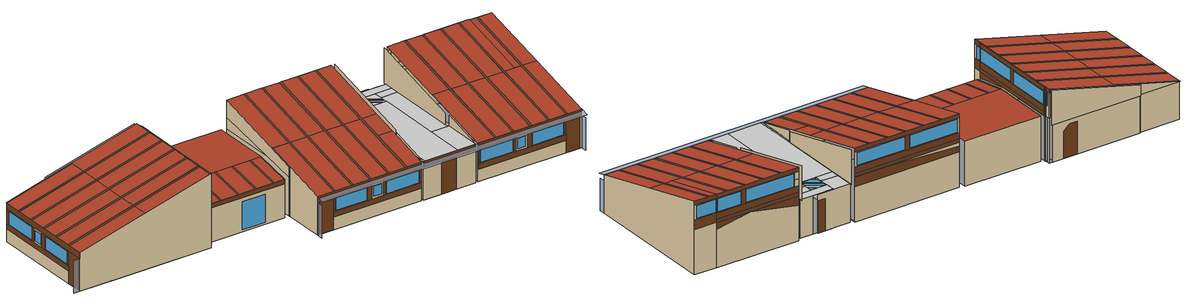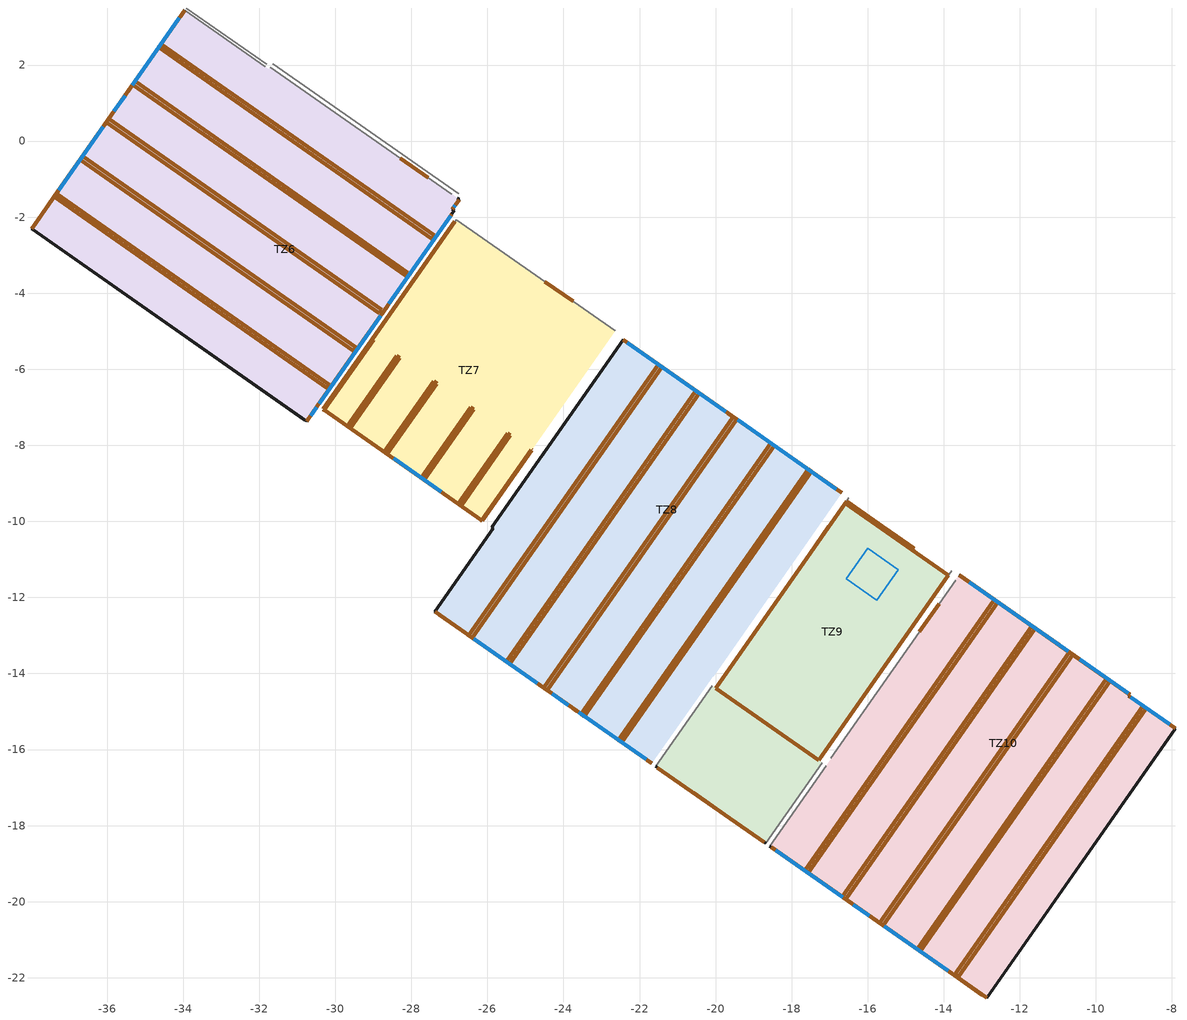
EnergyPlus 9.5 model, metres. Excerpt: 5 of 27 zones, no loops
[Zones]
TZ9
 floor ground (_SOLERA_BANOS): -21.48,-16.5 -21.57,-16.44 -20.08,-14.33 -20,-14.39 z0; -18.77,-18.4 -21.48,-16.5 -20,-14.39 -17.29,-16.28 z0; -18.68,-18.46 -18.77,-18.4 -17.29,-16.29 -17.2,-16.35 z0; -14.81,-10.76 -16.59,-9.52 -16.55,-9.47 -14.78,-10.71 z0; -17.29,-16.28 -20,-14.39 -16.59,-9.52 -13.88,-11.42 z0
 wall outside (_FACHADA): -21.57,-16.44 -18.68,-18.46 z0:2.41
 wall to TZ10 (_TABIQUE_INTERIOR_AULAS_Rev): -16.97,-16.23 -13.69,-11.55 z0:2.41
 wall to TZ10 (_TABIQUE_INTERIOR_BANO_Rev): -18.57,-18.54 -17.09,-16.43 z0:2.41
 wall to TZ22 (_TABIQUE_INTERIOR_CA_125): -14.78,-10.71 -16.55,-9.47 z0:2.41
 wall to TZ8 (_TABIQUE_INTERIOR_AULAS): -16.55,-9.47 -19.87,-14.2 z0:2.41
 wall to TZ8 (_TABIQUE_INTERIOR_BANO): -20.08,-14.33 -21.57,-16.44 z0:2.41
 wall to TZ11 (_TABIQUE_INTERIOR_CA_125): -13.88,-11.42 -14.57,-10.93 z0:2.41
 door inside (_PUERTAS_INTERIORES_Rev): -14.64,-12.91 -14.12,-12.16 z0:2.03
 door inside (_SOLERA_CLASE): -14.81,-10.76 -16.59,-9.52 -16.55,-9.47 -14.78,-10.71 z0; -17.29,-16.28 -19.99,-14.39 -16.59,-9.52 -13.88,-11.42 z0
 door inside (_PUERTAS_INTERIORES): -14.8,-10.69 -15.54,-10.18 / -17.02,-10.13 -17.54,-10.88 z0:2.03
 door (_PARTICIONES_MADERA_VENT_BAJA): -21.53,-16.47 -18.72,-18.44 z2.04:2.41
 door (_PUERTAS_EXTERIORES): -20.57,-17.14 -19.75,-17.71 z0:2.03
 ceiling to TZ25 (_FALSO_TECHO_BANOS_Rev): -17.55,-10.89 -16.65,-11.53 -16.33,-11.08 -17.24,-10.44 z2.41; -21.57,-16.44 -21.48,-16.5 -20,-14.39 -20.08,-14.33 z2.41; -21.48,-16.5 -19.67,-17.77 -15.74,-12.16 -17.55,-10.89 z2.41; -18.19,-15.65 -17.29,-16.29 -14.52,-12.34 -15.43,-11.71 z2.41; -19.67,-17.77 -18.68,-18.46 -17.2,-16.35 -18.19,-15.65 z2.41; -15.43,-11.71 -14.52,-12.34 -14.21,-11.89 -15.11,-11.26 z2.41; -15.68,-10.15 -14.81,-10.76 -14.78,-10.71 -15.65,-10.1 z2.41; -16.02,-10.63 -14.21,-11.89 -13.88,-11.42 -15.68,-10.15 z2.41; -17.24,-10.44 -16.33,-11.08 -15.65,-10.1 -16.55,-9.47 z2.41; -16.65,-11.53 -15.74,-12.16 -15.11,-11.26 -16.02,-10.63 z2.41
 skylight inside (1001): -16.57,-11.51 -15.76,-12.08 -15.19,-11.27 -16,-10.7 z2.41
TZ8
 floor ground (_SOLERA_CLASE): -21.68,-16.37 -27.38,-12.38 -25.84,-10.18 -20.14,-14.17 z0; -20.05,-14.07 -20.07,-14.06 -16.69,-9.24 -16.68,-9.25 z0; -20.14,-14.17 -25.88,-10.15 -22.43,-5.22 -16.69,-9.24 z0
 wall outside (_FACHADA): -16.68,-9.25 -22.43,-5.22 z2.82:4.61; -25.88,-10.15 -25.84,-10.18 z0:3.09; -27.38,-12.38 -21.68,-16.37 z0:2.41; -22.43,-5.22,2.82 -24.59,-8.3,2.82 -22.43,-5.22,3.5; -22.43,-5.22,3.5 -25.88,-10.15,2.41 -25.88,-10.15,3.09 -22.43,-5.22,4.61; -25.84,-10.18,0 -27.38,-12.38,0 -27.38,-12.38,2.41 -25.84,-10.18,3.09
 wall to TZ25 (_TABIQUE_INTERIOR_AULAS_Rev): -19.87,-14.2,2.41 -16.49,-9.38,2.41 -16.49,-9.38,4.61 -19.87,-14.2,3.12
 wall to TZ25 (_TABIQUE_INTERIOR_BANO_Rev): -21.57,-16.44,2.41 -20.08,-14.33,2.41 -20.08,-14.33,3.06
 wall to TZ22 (_TABIQUE_INTERIOR_AULAS): -16.68,-9.25 -22.43,-5.22 z0:2.82
 wall to TZ7 (_FACHADA): -22.43,-5.22,0 -25.88,-10.15,0 -25.88,-10.15,2.41 -24.59,-8.3,2.82 -22.43,-5.22,2.82
 window (1002): -19.73,-7.12 -22.32,-5.3 / -16.82,-9.15 -19.42,-7.33 z3.49:4.3; -23.6,-15.02 -21.83,-16.26 / -26.36,-13.09 -24.69,-14.26 z1.17:1.98; -24.29,-14.54 -23.87,-14.83 z1.26:1.89
 door inside (_TABIQUE_INTERIOR_AULAS_MUEBLE): -16.68,-9.25 -22.43,-5.23 z2.22:2.82
 door (_PARTE_ALTA_MUEBLE_AULAS): -16.68,-9.25 -22.43,-5.23 z2.82:3.03; -16.68,-9.25 -22.43,-5.23 z3.04:3.43
 door (_VIGA_PARTE_ALTA_AULAS): -16.68,-9.25 -22.43,-5.23 z4.36:4.61
 door (_VIGA_PARTE_ALTA_INTERMEDIA_AULAS): -19.47,-7.3 -19.68,-7.15 z3.44:4.35
 door (_FACHADA_BAJA_AULAS_LADRILLO): -26.52,-12.98 -21.68,-16.36 z0.79:1.11
 door (_PARTICIONES_MADERA_VENT_BAJA): -21.78,-16.29 -21.68,-16.36 / -23.75,-14.91 -23.64,-14.99 / -24.64,-14.29 -24.41,-14.46 / -26.52,-12.98 -26.41,-13.05 z1.12:2.03
 door (_VIGA_PARTE_BAJA_AULAS): -27.38,-12.38 -21.68,-16.36 z2.04:2.41
 door (_PUERTAS_EXTERIORES): -27.27,-12.45 -26.52,-12.97 z0:2.03
 door (_CUBIERTA_INCL_AULAS_VIGA): -26.49,-13,2.41 -26.4,-13.06,2.41 -21.41,-5.94,4.61 -21.5,-5.88,4.61; -25.5,-13.69,2.41 -25.41,-13.75,2.41 -20.43,-6.63,4.61 -20.52,-6.57,4.61; -24.52,-14.37,2.41 -24.43,-14.44,2.41 -19.45,-7.32,4.61 -19.54,-7.26,4.61; -23.54,-15.06,2.41 -23.45,-15.12,2.41 -18.46,-8.01,4.61 -18.55,-7.94,4.61; -22.55,-15.75,2.41 -22.46,-15.81,2.41 -17.48,-8.69,4.61 -17.57,-8.63,4.61
 roof outside (_CUBIERTA_INCL_AULAS): -26.4,-13.06,2.41 -25.51,-13.69,2.41 -23.01,-10.13,3.51 -23.9,-9.5,3.51; -25.41,-13.75,2.41 -24.52,-14.37,2.41 -22.03,-10.81,3.51 -22.92,-10.19,3.51; -24.43,-14.44,2.41 -23.54,-15.06,2.41 -21.05,-11.5,3.51 -21.94,-10.88,3.51; -23.45,-15.13,2.41 -22.56,-15.75,2.41 -20.06,-12.19,3.51 -20.95,-11.57,3.51; -22.46,-15.82,2.41 -21.68,-16.36,2.41 -20.07,-14.06,3.12 -20.85,-13.51,3.12; -20.85,-13.51,3.12 -20.05,-14.07,3.12 -19.18,-12.81,3.51 -19.97,-12.25,3.51; -25.88,-10.15,3.09 -25.84,-10.18,3.09 -24.88,-8.81,3.51 -24.93,-8.78,3.51; -27.38,-12.38,2.41 -26.49,-13,2.41 -23.99,-9.44,3.51 -24.88,-8.81,3.51; -20.95,-11.57,3.51 -20.06,-12.19,3.51 -17.57,-8.63,4.61 -18.46,-8.01,4.61; -21.94,-10.88,3.51 -21.05,-11.5,3.51 -18.55,-7.94,4.61 -19.44,-7.32,4.61; -22.92,-10.19,3.51 -22.03,-10.81,3.51 -19.54,-7.25,4.61 -20.43,-6.63,4.61; -23.9,-9.5,3.51 -23.01,-10.13,3.51 -20.52,-6.56,4.61 -21.41,-5.94,4.61; -24.93,-8.78,3.51 -23.99,-9.44,3.51 -21.5,-5.88,4.61 -22.43,-5.22,4.61; -19.97,-12.25,3.51 -19.18,-12.81,3.51 -16.68,-9.25,4.61 -17.48,-8.69,4.61; -26.49,-13,2.41 -26.4,-13.06,2.41 -21.41,-5.94,4.61 -21.5,-5.88,4.61; -25.51,-13.69,2.41 -25.41,-13.75,2.41 -20.43,-6.63,4.61 -20.52,-6.56,4.61; -24.52,-14.37,2.41 -24.43,-14.44,2.41 -19.44,-7.32,4.61 -19.54,-7.25,4.61; -23.54,-15.06,2.41 -23.45,-15.13,2.41 -18.46,-8.01,4.61 -18.55,-7.94,4.61; -22.56,-15.75,2.41 -22.46,-15.82,2.41 -17.48,-8.69,4.61 -17.57,-8.63,4.61
TZ10
 floor ground (_SOLERA_CLASE): -12.87,-22.53 -18.57,-18.54 -16.95,-16.24 -11.26,-20.23 z0; -9.13,-14.59 -13.62,-11.45 -13.59,-11.41 -9.1,-14.55 z0; -11.26,-20.23 -16.97,-16.23 -13.62,-11.45 -7.91,-15.45 z0
 wall outside (_TABIQUE_INTERIOR_CA_125): -7.91,-15.45 -9.13,-14.59 z0:4.6; -9.13,-14.59,0 -9.1,-14.55,0 -9.1,-14.55,4.61 -9.13,-14.59,4.6
 wall outside (_FACHADA): -13.37,-11.57 -13.59,-11.41 z3.44:3.9; -13.37,-11.57 -13.59,-11.41 z3.9:4.36; -9.1,-14.55 -10.47,-13.6 -10.68,-13.45 -13.37,-11.57 z3.44:4.35; -9.1,-14.55 -13.59,-11.41 z4.36:4.61; -9.1,-14.55 -13.59,-11.41 z3.04:3.43; -9.1,-14.55 -13.59,-11.41 z2.82:3.03; -18.57,-18.54 -12.87,-22.53 z0:2.41; -9.1,-14.55,2.41 -10.96,-13.26,2.82 -9.1,-14.55,2.82; -12.87,-22.53,0 -7.91,-15.45,0 -7.91,-15.45,4.6 -12.87,-22.53,2.41
 wall to TZ25 (_TABIQUE_INTERIOR_BANO_Rev): -17.2,-16.35,2.41 -18.68,-18.46,2.41 -17.2,-16.35,3.06
 wall to TZ25 (_TABIQUE_INTERIOR_AULAS_Rev): -13.79,-11.3,2.41 -17.15,-16.1,2.41 -17.15,-16.1,3.12 -13.79,-11.3,4.61
 wall to TZ11 (_TABIQUE_INTERIOR_AULAS): -9.1,-14.55,0 -13.59,-11.41,0 -13.59,-11.41,2.82 -10.96,-13.26,2.82 -9.1,-14.55,2.41
 window (1002): -9.15,-14.52 -10.42,-13.63 / -10.73,-13.42 -13.32,-11.6 z3.49:4.3; -18.42,-18.65 -16.65,-19.88 / -15.56,-20.65 -13.89,-21.82 z1.17:1.98; -16.38,-20.08 -15.96,-20.37 z1.26:1.89; -8.06,-15.34 -9.08,-14.63 z3.48:4.28
 door inside (_TABIQUE_INTERIOR_AULAS_MUEBLE): -10.97,-13.25,2.82 -13.59,-11.41,2.22 -13.59,-11.41,2.82; -9.11,-14.55,2.22 -13.58,-11.42,2.22 -10.96,-13.26,2.82; -9.11,-14.55,2.22 -10.94,-13.27,2.81 -9.11,-14.55,2.41
 door (_VIGA_PARTE_ALTA_INTERMEDIA_AULAS): -10.47,-13.6 -10.68,-13.45 z3.44:4.35
 door (_VIGA_PARTE_ALTA_AULAS): -9.11,-14.55 -13.59,-11.41 z4.36:4.61; -7.91,-15.45 -9.13,-14.59 z4.34:4.6
 door (_PARTE_ALTA_MUEBLE_AULAS): -9.11,-14.55 -13.59,-11.41 z3.04:3.43; -9.11,-14.55 -13.59,-11.41 z2.82:3.03; -7.91,-15.45 -9.13,-14.59 z2.82:3.42; -9.11,-14.55,2.41 -10.94,-13.26,2.82 -9.11,-14.55,2.82
 door (_FACHADA_BAJA_AULAS_LADRILLO): -18.53,-18.57 -13.73,-21.93 z0.79:1.11
 door (_PARTICIONES_MADERA_VENT_BAJA): -18.53,-18.57 -18.47,-18.61 / -16.6,-19.92 -16.5,-19.99 / -15.84,-20.45 -15.61,-20.62 / -13.84,-21.86 -13.73,-21.93 z1.12:2.03
 door (_VIGA_PARTE_BAJA_AULAS): -18.53,-18.57 -12.87,-22.53 z2.04:2.41
 door (_PUERTAS_EXTERIORES): -13.73,-21.93 -12.98,-22.45 z0:2.03
 door (_CUBIERTA_INCL_AULAS_VIGA): -17.65,-19.18,2.41 -17.56,-19.25,2.41 -12.58,-12.13,4.61 -12.67,-12.06,4.61; -16.67,-19.87,2.41 -16.58,-19.93,2.41 -11.59,-12.81,4.61 -11.68,-12.75,4.61; -15.68,-20.56,2.41 -15.6,-20.62,2.41 -10.61,-13.5,4.61 -10.7,-13.44,4.61; -14.7,-21.25,2.41 -14.61,-21.31,2.41 -9.63,-14.19,4.61 -9.72,-14.13,4.61; -13.72,-21.94,2.41 -13.63,-22,2.41 -8.67,-14.92,4.6 -8.76,-14.86,4.6
 roof outside (_CUBIERTA_INCL_AULAS): -17.56,-19.25,2.41 -16.67,-19.87,2.41 -14.18,-16.31,3.51 -15.07,-15.69,3.51; -16.58,-19.94,2.41 -15.69,-20.56,2.41 -13.19,-17,3.51 -14.08,-16.38,3.51; -15.59,-20.62,2.41 -14.7,-21.25,2.41 -12.21,-17.69,3.51 -13.1,-17.06,3.51; -14.61,-21.31,2.41 -13.72,-21.94,2.41 -11.23,-18.38,3.51 -12.12,-17.75,3.51; -13.63,-22,2.41 -12.87,-22.53,2.41 -10.38,-18.97,3.51 -11.14,-18.44,3.51; -16.97,-16.23,3.12 -16.95,-16.24,3.12 -16.07,-14.98,3.51 -16.09,-14.97,3.51; -18.57,-18.54,2.41 -17.65,-19.18,2.41 -15.16,-15.62,3.51 -16.07,-14.98,3.51; -11.6,-18.12,3.51 -11.23,-18.38,3.51 -8.76,-14.85,4.6 -9.13,-14.59,4.6; -11.14,-18.44,3.51 -10.38,-18.97,3.51 -7.91,-15.45,4.6 -8.67,-14.92,4.6; -13.1,-17.06,3.51 -12.21,-17.69,3.51 -9.72,-14.13,4.61 -10.61,-13.5,4.61; -14.08,-16.38,3.51 -13.19,-17,3.51 -10.7,-13.44,4.61 -11.59,-12.81,4.61; -15.07,-15.69,3.51 -14.18,-16.31,3.51 -11.68,-12.75,4.61 -12.57,-12.13,4.61; -16.09,-14.97,3.51 -15.16,-15.62,3.51 -12.67,-12.06,4.61 -13.59,-11.41,4.61; -12.12,-17.75,3.51 -11.6,-18.12,3.51 -9.1,-14.55,4.61 -9.62,-14.19,4.61; -17.65,-19.18,2.41 -17.56,-19.25,2.41 -12.57,-12.13,4.61 -12.67,-12.06,4.61; -16.67,-19.87,2.41 -16.58,-19.94,2.41 -11.59,-12.81,4.61 -11.68,-12.75,4.61; -15.69,-20.56,2.41 -15.59,-20.62,2.41 -10.61,-13.5,4.61 -10.7,-13.44,4.61; -14.7,-21.25,2.41 -14.61,-21.31,2.41 -9.62,-14.19,4.61 -9.72,-14.13,4.61; -13.72,-21.94,2.41 -13.63,-22,2.41 -8.67,-14.92,4.6 -8.76,-14.85,4.6
TZ6
 floor ground (_SOLERA_CLASE): -35.77,-3.86 -37.98,-2.31 -33.95,3.44 -31.74,1.89 z0; -26.92,-1.79 -31.89,1.69 -31.71,1.94 -26.74,-1.54 z0; -30.76,-7.37 -35.77,-3.86 -31.89,1.69 -26.87,-1.83 z0
 wall outside (_FACHADA): -33.95,3.44 -37.98,-2.31 z0:2.41; -30.76,-7.37 -30.46,-6.95 z0:4.63; -30.46,-6.95 -28.77,-4.54 -28.62,-4.33 -26.93,-1.92 z3.45:4.37; -30.46,-6.95 -26.93,-1.92 z4.37:4.63; -30.46,-6.95 -26.93,-1.92 z3.05:3.45; -30.46,-6.95 -26.93,-1.92 z2.82:3.05; -26.93,-1.92 -26.87,-1.83 -26.92,-1.79 -26.74,-1.54 z2.82:4.63; -26.74,-1.54,2.82 -26.79,-1.5,2.82 -26.79,-1.5,4.61 -26.74,-1.54,4.63; -37.98,-2.31,0 -30.76,-7.37,0 -30.76,-7.37,4.63 -30.8,-7.34,4.63 -37.98,-2.31,2.41; -30.46,-6.95,2.41 -29.16,-5.1,2.82 -30.46,-6.95,2.82
 wall to TZ26 (_TABIQUE_INTERIOR_BANO_Rev): -31.8,2.02,2.41 -33.92,3.5,2.41 -31.8,2.02,3.06
 wall to TZ26 (_TABIQUE_INTERIOR_AULAS_Rev): -26.75,-1.39,2.41 -31.64,2.04,2.41 -31.64,2.04,3.09 -26.75,-1.39,4.61
 wall to TZ7 (_TABIQUE_INTERIOR_CA_125_Rev): -30.32,-7.05,0 -26.82,-2.06,0 -26.82,-2.06,2.82 -29.02,-5.2,2.82 -30.32,-7.05,2.41
 wall to TZ5 (_TABIQUE_INTERIOR_AULAS): -26.93,-1.4 -31.71,1.94 z0:2.41
 wall to TZ5 (_TABIQUE_INTERIOR_BANO): -31.84,1.96 -33.95,3.44 z0:2.41
 wall to TZ22 (_TABIQUE_INTERIOR_CA_125): -26.9,-1.87 -26.87,-1.83 / -26.82,-1.65 -26.74,-1.54 z0:2.82
 window (1002): -34.1,3.24 -35.34,1.47 / -36.1,0.38 -37.27,-1.3 z1.17:1.98; -35.53,1.2 -35.82,0.78 z1.26:1.89; -30.65,-7.22 -30.49,-7 / -30.43,-6.9 -28.8,-4.59 / -28.59,-4.28 -26.97,-1.96 / -26.89,-1.75 -26.85,-1.69 z3.51:4.31
 door inside (_TABIQUE_INTERIOR_AULAS_MUEBLE_Rev): -30.31,-7.05,2.22 -29.03,-5.22,2.81 -30.31,-7.05,2.41; -30.31,-7.04,2.22 -26.86,-2.12,2.22 -29.02,-5.2,2.82; -29.01,-5.19,2.82 -26.86,-2.11,2.22 -26.86,-2.11,2.82
 door inside (_PUERTAS_INTERIORES): -27.55,-0.97 -28.29,-0.45 z0:2.03
 door (_FACHADA_BAJA_AULAS_LADRILLO): -33.96,3.44 -37.38,-1.45 z0.79:1.11
 door (_VIGA_PARTE_BAJA_AULAS): -33.96,3.44 -37.98,-2.31 z2.04:2.41
 door (_PARTICIONES_MADERA_VENT_BAJA): -33.96,3.44 -34.06,3.29 / -35.37,1.42 -35.44,1.31 / -35.9,0.66 -36.07,0.43 / -37.31,-1.35 -37.38,-1.45 z1.12:2.03
 door (_PUERTAS_EXTERIORES): -37.39,-1.46 -37.91,-2.2 z0:2.03
 door (_PARTE_ALTA_MUEBLE_AULAS): -30.75,-7.37 -30.46,-6.95 z2.85:3.45; -30.46,-6.95 -26.94,-1.92 z3.05:3.45; -30.46,-6.95 -26.94,-1.92 z2.82:3.05; -30.46,-6.95,2.41 -29.17,-5.11,2.82 -30.46,-6.95,2.82
 door (_VIGA_PARTE_ALTA_AULAS): -30.75,-7.37 -30.46,-6.95 / -30.46,-6.95 -26.94,-1.92 / -26.92,-1.79 -26.74,-1.54 z4.37:4.63
 door (_VIGA_PARTE_ALTA_INTERMEDIA_AULAS): -28.77,-4.54 -28.62,-4.33 z3.45:4.37
 door (_CUBIERTA_INCL_AULAS_VIGA): -34.58,2.55,2.41 -34.64,2.46,2.41 -27.46,-2.56,4.63 -27.4,-2.47,4.63; -35.26,1.57,2.41 -35.33,1.48,2.41 -28.15,-3.55,4.63 -28.09,-3.46,4.63; -35.95,0.58,2.41 -36.02,0.49,2.41 -28.84,-4.53,4.63 -28.78,-4.44,4.63; -36.64,-0.4,2.41 -36.7,-0.49,2.41 -29.53,-5.51,4.63 -29.46,-5.42,4.63; -37.33,-1.38,2.41 -37.39,-1.47,2.41 -30.22,-6.49,4.63 -30.15,-6.4,4.63
 roof outside (_CUBIERTA_INCL_AULAS): -34.64,2.46,2.41 -35.27,1.57,2.41 -31.68,-0.94,3.52 -31.05,-0.05,3.52; -35.33,1.48,2.41 -35.95,0.59,2.41 -32.36,-1.93,3.52 -31.74,-1.04,3.52; -36.02,0.49,2.41 -36.64,-0.39,2.41 -33.05,-2.91,3.52 -32.43,-2.02,3.52; -36.71,-0.49,2.41 -37.33,-1.38,2.41 -33.74,-3.89,3.52 -33.12,-3,3.52; -37.39,-1.47,2.41 -37.98,-2.31,2.41 -34.39,-4.83,3.52 -33.8,-3.98,3.52; -31.71,1.94,3.09 -31.74,1.89,3.09 -30.36,0.93,3.52 -30.33,0.98,3.52; -33.95,3.44,2.41 -34.58,2.55,2.41 -30.99,0.04,3.52 -30.36,0.93,3.52; -33.12,-3,3.52 -33.74,-3.89,3.52 -30.15,-6.4,4.63 -29.53,-5.51,4.63; -32.43,-2.02,3.52 -33.05,-2.91,3.52 -29.46,-5.42,4.63 -28.84,-4.53,4.63; -31.74,-1.04,3.52 -32.36,-1.93,3.52 -28.78,-4.44,4.63 -28.15,-3.55,4.63; -31.05,-0.05,3.52 -31.68,-0.94,3.52 -28.09,-3.46,4.63 -27.46,-2.57,4.63; -30.33,0.98,3.52 -30.99,0.04,3.52 -27.4,-2.47,4.63 -26.74,-1.54,4.63; -33.8,-3.98,3.52 -34.39,-4.83,3.52 -30.8,-7.34,4.63 -30.21,-6.5,4.63; -34.58,2.55,2.41 -34.64,2.46,2.41 -27.46,-2.57,4.63 -27.4,-2.47,4.63; -35.27,1.57,2.41 -35.33,1.48,2.41 -28.15,-3.55,4.63 -28.09,-3.46,4.63; -35.95,0.59,2.41 -36.02,0.49,2.41 -28.84,-4.53,4.63 -28.78,-4.44,4.63; -36.64,-0.39,2.41 -36.71,-0.49,2.41 -29.53,-5.51,4.63 -29.46,-5.42,4.63; -37.33,-1.38,2.41 -37.39,-1.47,2.41 -30.22,-6.5,4.63 -30.15,-6.4,4.63; -30.8,-7.34 -30.76,-7.37 -26.87,-1.83 -26.92,-1.79 z4.63
TZ7
 floor ground (_SOLERA_DEPOSITO): -26.13,-9.98 -30.32,-7.05 -26.82,-2.06 -22.64,-4.99 z0
 wall outside (_FACHADA_DEPOSITOS): -30.32,-7.05 -26.13,-9.98 z0:2.41
 wall to TZ22 (_TABIQUE_INTERIOR_DEPOSITOS): -22.64,-4.99 -26.82,-2.06 z0:2.82
 window (1002): -28.47,-8.35 -27.21,-9.23 z0.14:1.89
 door inside (_PUERTAS_INTERIORES): -23.74,-4.22 -24.49,-3.7 z0:2.03
 door (_VIGA_PARTE_BAJA_DEPOSITOS): -30.31,-7.05 -26.13,-9.98 z2.15:2.41
 door (_CUBIERTA_INCL_DEPOSITOS_VIGA): -30.31,-7.05,2.41 -30.28,-7.07,2.41 -28.99,-5.22,2.82 -29.02,-5.2,2.82; -26.15,-9.97,2.41 -26.13,-9.98,2.41 -24.83,-8.13,2.82 -24.85,-8.12,2.82; -26.77,-9.53,2.41 -26.69,-9.59,2.41 -25.39,-7.74,2.82 -25.47,-7.68,2.82; -27.74,-8.85,2.41 -27.66,-8.91,2.41 -26.36,-7.06,2.82 -26.44,-7,2.82; -28.71,-8.17,2.41 -28.63,-8.23,2.41 -27.33,-6.38,2.82 -27.41,-6.32,2.82; -29.68,-7.49,2.41 -29.6,-7.55,2.41 -28.3,-5.7,2.82 -28.38,-5.64,2.82
 roof outside (_CUBIERTA_PLANA): -29.02,-5.2 -24.83,-8.13 -22.64,-4.99 -26.82,-2.06 z2.82
 roof outside (_CUBIERTA_INCL_DEPOSITOS): -30.32,-7.05,2.41 -26.13,-9.98,2.41 -24.83,-8.13,2.82 -29.02,-5.2,2.82
shading: -37.98,-2.31 -38.31,-2.08 / -27.61,-12.7 -27.38,-12.38 / -13.11,-22.86 -12.88,-22.53 z0:2.04; -27.67,-12.79,2.29 -13.16,-22.95,2.29 -12.87,-22.53,2.42 -27.38,-12.38,2.42; -13.16,-22.95,2.28 -27.67,-12.79,2.28 -27.38,-12.38,2.41 -12.87,-22.53,2.41
[Building]
Building: North Axis {deg}=35; Terrain=Suburbs; Loads Convergence Tolerance Value {W}=0.04; Temperature Convergence Tolerance Value {deltaC}=0.4; Solar Distribution=FullExterior; Maximum Number of Warmup Days=50; Minimum Number of Warmup Days=6
[Site:Location]
BILLUND (O1-O1:31-12)  (01-01:31-12): Latitude {deg}=55.74; Longitude {deg}=9.116646; Time Zone {hr}=1; Elevation {m}=57
[SizingPeriod:DesignDay] Day of Month=15; Humidity Condition Type=WetBulb; Barometric Pressure {Pa}=100642.1; Wind Direction {deg}=0; Rain Indicator=No; Snow Indicator=No
Name | Month | Day Type | Maximum Dry-Bulb Temperature {C} | Daily Dry-Bulb Temperature Range {deltaC} | Wetbulb or DewPoint at Maximum Dry-Bulb {C} | Wind Speed {m/s} | Daylight Saving Time Indicator | Solar Model Indicator | Sky Clearness
Summer Design Day in BILLUND (O1-O1:31-12) Jul | 7 | SummerDesignDay | 27.4 | 12.9 | 19 | 0 | Yes | ASHRAEClearSky | 0.98
Summer Design Day in BILLUND (O1-O1:31-12) Aug | 8 | SummerDesignDay | 27.2 | 10.9 | 18.3 | 0 | Yes | ASHRAEClearSky | 0.98
Summer Design Day in BILLUND (O1-O1:31-12) Sep | 9 | SummerDesignDay | 23.2 | 10 | 17 | 0 | Yes | ASHRAEClearSky | 0.98
Winter Design Day in BILLUND (O1-O1:31-12) | 1 | WinterDesignDay | -9 | 0 | -9 | 13.3 | No |  | 0
[Site:GroundTemperature:BuildingSurface]
18.728, 19.885, 20.147, 20.808, 21.149, 22.663, 22.638, 22.496, 21.049, 19.841, 19.443, 18.77
[Site:GroundTemperature:FCfactorMethod]
3.98, 1.38, 0.68, 1.29, 4.79, 8.71, 12.4, 15.07, 15.85, 14.59, 11.57, 7.76
[Site:GroundTemperature:Shallow]
14, 14, 14, 14, 14, 14, 14, 14, 14, 14, 14, 14
[Site:GroundTemperature:Deep]
14, 14, 14, 14, 14, 14, 14, 14, 14, 14, 14, 14
[Site:GroundReflectance]
0.2, 0.2, 0.2, 0.2, 0.2, 0.2, 0.2, 0.2, 0.2, 0.2, 0.2, 0.2
[Site:GroundReflectance:SnowModifier]
2, 2
[Material] Roughness=Rough
Name | Thickness {m} | Conductivity {W/m-K} | Density {kg/m3} | Specific Heat {J/kg-K} | Thermal Absorptance | Solar Absorptance | Visible Absorptance
_CHAPA_GRECADA_INTERIOR_O.OO12 | 0.0012 | 45 | 7800 | 480 | 0.9 | 0.6 | 0.6
_LADRILLO_MACIZO_O.1125 | 0.1125 | 0.85 | 2300 | 1000 | 0.9 | 0.6 | 0.6
_MORTERO_CEMENTO_O.O1 | 0.01 | 1.35 | 1900 | 1000 | 0.9 | 0.6 | 0.6
_AZULEJO_BANOS_O.O15 | 0.015 | 1.3 | 2300 | 850 | 0.9 | 0.6 | 0.6
_CHAPA_METALICA_CON_PIZARRA_O.OO3 | 0.003 | 45.28 | 7824 | 500 | 0.1 | 0.9 | 0.7
_LANA_MINERAL_CUBIERTA_NUEVO_O.3 | 0.3 | 0.035 | 140 | 840 | 0.9 | 0.6 | 0.6
_CARTON_ASFALTICO_O.OOO5 | 0.0005 | 0.23 | 1100 | 1000 | 0.9 | 0.87 | 0.87
_LANA_MINERAL_CUBIERTA_O.2 | 0.2 | 0.038 | 140 | 840 | 0.9 | 0.6 | 0.6
_BARRERA DE VAPOR_O.OOO2 | 0.0002 | 0.33 | 920 | 2200 | 0.9 | 0.7 | 0.7
_FIBROCEMENTO_GRC_O.O15 | 0.015 | 0.4 | 1250 | 1000 | 0.9 | 0.6 | 0.6
_VIGA_MADERA_LAMINADA_O.3 | 0.3 | 0.17 | 650 | 2120 | 0.9 | 0.6 | 0.6
_MORTERO_CEMENTO_O.OO5 | 0.005 | 1.35 | 1900 | 1000 | 0.9 | 0.6 | 0.6
_REVESTIMIENTO_MADERA_O.O28 | 0.028 | 0.12 | 510 | 1380 | 0.9 | 0.6 | 0.6
_PANEL_CONTRACHAPADO_MADERA_O.O12 | 0.012 | 0.15 | 475 | 1600 | 0.9 | 0.7 | 0.7
_LANA_MINERAL_FACHADA_O.15 | 0.15 | 0.038 | 140 | 840 | 0.9 | 0.6 | 0.6
_PANEL_YESO_O.O13 | 0.013 | 0.25 | 900 | 1000 | 0.9 | 0.5 | 0.5
_FIBROCEMENTO_O.OO6 | 0.006 | 0.4 | 1250 | 1000 | 0.9 | 0.6 | 0.6
_FIBROCEMENTO_GRC_O.O12 | 0.012 | 0.4 | 1250 | 1000 | 0.9 | 0.6 | 0.6
_VIGA_MADERA_LAMINADA_O.14 | 0.14 | 0.17 | 650 | 2120 | 0.9 | 0.6 | 0.6
_ARENA_O.1 | 0.1 | 2 | 1950 | 1045 | 0.9 | 0.3 | 0.3
_GRAVA_O.15 | 0.15 | 0.36 | 1840 | 840 | 0.9 | 0.29 | 0.29
_HORMIGON_ARMADO_O.O8 | 0.08 | 2.3 | 2300 | 1000 | 0.9 | 0.6 | 0.6
_MORTERO_SUELO_DEPOSITOS_O.O4 | 0.04 | 0.41 | 1200 | 840 | 0.9 | 0.73 | 0.73
_TABLERO_MADERA_ABACHI_O.O24 | 0.024 | 0.11 | 275 | 1600 | 0.9 | 0.78 | 0.78
_CONTRACHAPADO_INTERIOR_LIGHT_O.O35 | 0.035 | 0.15 | 560 | 2500 | 0.9 | 0.78 | 0.78
_CARTON_ASFALTICO_O.OO1 | 0.001 | 0.23 | 1100 | 1000 | 0.9 | 0.87 | 0.87
_LANA_MINERAL_CUBIERTA_O.O325 | 0.0325 | 0.038 | 140 | 840 | 0.9 | 0.6 | 0.6
_MORTERO_SUELO_DEPOSITOS_O.O15 | 0.015 | 0.41 | 1200 | 840 | 0.9 | 0.73 | 0.73
_SUELO_GRES_BANOS_O.O1 | 0.01 | 2.4 | 2350 | 1000 | 0.9 | 0.6 | 0.6
_ASFALTO_O.O4 | 0.04 | 0.7 | 2100 | 1000 | 0.9 | 0.85 | 0.9
_LINOLEO_O.OO25 | 0.0025 | 0.17 | 1200 | 1400 | 0.9 | 0.6 | 0.6
_LANA_MINERAL_FACHADA_O.125 | 0.125 | 0.038 | 140 | 840 | 0.9 | 0.6 | 0.6
_REVESTIMIENTO_MADERA_LAMINADA_O.O45 | 0.045 | 0.12 | 510 | 1380 | 0.9 | 0.6 | 0.6
_VIGA_MADERA_LAMINADA_O.O498 | 0.0498 | 0.17 | 650 | 2120 | 0.9 | 0.6 | 0.6
_CONTRACHAPADO_MADERA_HIGH_O.O35 | 0.035 | 0.15 | 700 | 1420 | 0.9 | 0.78 | 0.78
_ALUMINIO_O.OO2 | 0.002 | 230 | 2700 | 880 | 0.3 | 0.3 | 0.3
_PANEL_CONTRACHAPADO_MADERA_O.O16 | 0.016 | 0.15 | 475 | 1600 | 0.9 | 0.7 | 0.7
_BARRERA DE VAPOR_O.OO2 | 0.002 | 0.33 | 920 | 2200 | 0.9 | 0.7 | 0.7
_LADRILLO_MACIZO_O.35 | 0.35 | 0.85 | 2300 | 1000 | 0.9 | 0.6 | 0.6
_REVESTIMIENTO_MADERA_O.OO21 | 0.0021 | 0.12 | 510 | 1380 | 0.9 | 0.6 | 0.6
_LANA_MINERAL_FACHADA_O.O25 | 0.025 | 0.038 | 140 | 840 | 0.9 | 0.6 | 0.6
_REVEST_VERTICAL_MADERA_O.1 | 0.1 | 0.23 | 650 | 1600 | 0.9 | 0.6 | 0.6
_CARTON_O.OOO5 | 0.0005 | 0.04 | 48 | 1381 | 0.9 | 0.6 | 0.6
_PANEL_YESO_O.OO6 | 0.006 | 0.25 | 900 | 1000 | 0.9 | 0.5 | 0.5
_VIGA_MADERA_LAMINADA_O.115 | 0.115 | 0.17 | 650 | 2120 | 0.9 | 0.6 | 0.6
_LANA_MINERAL_FACHADA_O.O635 | 0.0635 | 0.038 | 140 | 840 | 0.9 | 0.6 | 0.6
_PERFIL_HIERRO_CUB_DEPOSITOS_O.OO2 | 0.002 | 72 | 7900 | 530 | 0.9 | 0.6 | 0.6
_VIGA_MADERA_LAMINADA_O.2 | 0.2 | 0.17 | 650 | 2120 | 0.9 | 0.6 | 0.6
Cast Concrete (Dense)_O.1 | 0.1 | 1.4 | 2100 | 840 | 0.9 | 0.6 | 0.6
[Material:NoMass] Roughness=Rough; Thermal Absorptance=0.9; Solar Absorptance=0.7; Visible Absorptance=0.7
Name | Thermal Resistance {m2-K/W}
5_RVAL_6; 15_RVAL_2 | 0.09
11_RVAL_2; 12_RVAL_2; 15_RVAL_4 | 0.172
19_RVAL_4; 20_RVAL_2; 37_RVAL_7 | 0.095
[WindowMaterial:SimpleGlazingSystem]
Name | U-Factor {W/m2-K} | Solar Heat Gain Coefficient | Visible Transmittance
Simple 1001 | 5.894 | 0.861 | 0.898
Simple 1002 | 2.803 | 0.584 | 0.504
[Construction]
_FALSO_TECHO_BANOS_Rev: _CHAPA_GRECADA_INTERIOR_O.OO12
_TABIQUE_INTERIOR_BANO: _LADRILLO_MACIZO_O.1125, _MORTERO_CEMENTO_O.O1, _AZULEJO_BANOS_O.O15
_TABIQUE_INTERIOR_BANO_Rev: _AZULEJO_BANOS_O.O15, _MORTERO_CEMENTO_O.O1, _LADRILLO_MACIZO_O.1125
_CUBIERTA_INCL_AULAS: _CHAPA_METALICA_CON_PIZARRA_O.OO3, _LANA_MINERAL_CUBIERTA_NUEVO_O.3, _CARTON_ASFALTICO_O.OOO5, _LANA_MINERAL_CUBIERTA_O.2, _BARRERA DE VAPOR_O.OOO2, 5_RVAL_6, _FIBROCEMENTO_GRC_O.O15
_CUBIERTA_INCL_AULAS_VIGA: _CHAPA_METALICA_CON_PIZARRA_O.OO3, _LANA_MINERAL_CUBIERTA_NUEVO_O.3, _CARTON_ASFALTICO_O.OOO5, _VIGA_MADERA_LAMINADA_O.3
_TABIQUE_INTERIOR_AULAS; _TABIQUE_INTERIOR_AULAS_Rev: _LADRILLO_MACIZO_O.1125, _MORTERO_CEMENTO_O.OO5, _LADRILLO_MACIZO_O.1125
_TABIQUE_INTERIOR_CA_125: _LADRILLO_MACIZO_O.1125, 11_RVAL_2, _LADRILLO_MACIZO_O.1125
_TABIQUE_INTERIOR_CA_125_Rev: _LADRILLO_MACIZO_O.1125, 12_RVAL_2, _LADRILLO_MACIZO_O.1125
_VIGA_PARTE_ALTA_INTERMEDIA_AULAS: _REVESTIMIENTO_MADERA_O.O28, _PANEL_CONTRACHAPADO_MADERA_O.O12, _LANA_MINERAL_FACHADA_O.15, _BARRERA DE VAPOR_O.OOO2, _PANEL_YESO_O.O13
_VIGA_PARTE_ALTA_AULAS: _FIBROCEMENTO_O.OO6, 15_RVAL_2, _FIBROCEMENTO_GRC_O.O12, 15_RVAL_4, _VIGA_MADERA_LAMINADA_O.14
_SOLERA_DEPOSITO: _ARENA_O.1, _GRAVA_O.15, _LANA_MINERAL_FACHADA_O.15, _HORMIGON_ARMADO_O.O8, _MORTERO_SUELO_DEPOSITOS_O.O4
_TABIQUE_INTERIOR_AULAS_MUEBLE: _LADRILLO_MACIZO_O.1125, _MORTERO_CEMENTO_O.OO5, _LADRILLO_MACIZO_O.1125, 19_RVAL_4, _TABLERO_MADERA_ABACHI_O.O24
_TABIQUE_INTERIOR_AULAS_MUEBLE_Rev: _TABLERO_MADERA_ABACHI_O.O24, 20_RVAL_2, _LADRILLO_MACIZO_O.1125, _MORTERO_CEMENTO_O.OO5, _LADRILLO_MACIZO_O.1125
_TABIQUE_INTERIOR_DEPOSITOS: _LADRILLO_MACIZO_O.1125
_PUERTAS_INTERIORES; _PUERTAS_INTERIORES_Rev: _CONTRACHAPADO_INTERIOR_LIGHT_O.O35
_CUBIERTA_PLANA: _CARTON_ASFALTICO_O.OO1, _BARRERA DE VAPOR_O.OOO2, _LANA_MINERAL_CUBIERTA_O.2, _LANA_MINERAL_CUBIERTA_O.O325, _CHAPA_GRECADA_INTERIOR_O.OO12
_SOLERA_BANOS: _ARENA_O.1, _GRAVA_O.15, _LANA_MINERAL_FACHADA_O.15, _HORMIGON_ARMADO_O.O8, _MORTERO_SUELO_DEPOSITOS_O.O15, _SUELO_GRES_BANOS_O.O1
_SOLERA_CLASE: _ARENA_O.1, _GRAVA_O.15, _LANA_MINERAL_FACHADA_O.15, _HORMIGON_ARMADO_O.O8, _ASFALTO_O.O4, _LINOLEO_O.OO25
_FACHADA: _LADRILLO_MACIZO_O.1125, _LANA_MINERAL_FACHADA_O.125, _LADRILLO_MACIZO_O.1125
_VIGA_PARTE_BAJA_AULAS: _REVESTIMIENTO_MADERA_LAMINADA_O.O45, _VIGA_MADERA_LAMINADA_O.O498, _BARRERA DE VAPOR_O.OOO2, _REVESTIMIENTO_MADERA_LAMINADA_O.O45
_PUERTAS_EXTERIORES: _CONTRACHAPADO_MADERA_HIGH_O.O35
_PARTE_ALTA_MUEBLE_AULAS: _ALUMINIO_O.OO2, _CARTON_ASFALTICO_O.OOO5, _PANEL_CONTRACHAPADO_MADERA_O.O16, _LANA_MINERAL_FACHADA_O.15, _BARRERA DE VAPOR_O.OO2, _PANEL_CONTRACHAPADO_MADERA_O.O16, 37_RVAL_7, _TABLERO_MADERA_ABACHI_O.O24
_FACHADA_BAJA_AULAS_LADRILLO: _LADRILLO_MACIZO_O.35
_PARTICIONES_MADERA_VENT_BAJA: _REVESTIMIENTO_MADERA_O.OO21, _CARTON_ASFALTICO_O.OOO5, _PANEL_CONTRACHAPADO_MADERA_O.O12, _LANA_MINERAL_FACHADA_O.O25, _REVEST_VERTICAL_MADERA_O.1
_FACHADA_DEPOSITOS: _REVESTIMIENTO_MADERA_O.O28, _CARTON_O.OOO5, _LANA_MINERAL_FACHADA_O.15, _BARRERA DE VAPOR_O.OOO2, _PANEL_YESO_O.OO6
_VIGA_PARTE_BAJA_DEPOSITOS: _VIGA_MADERA_LAMINADA_O.115, _LANA_MINERAL_FACHADA_O.O635, _BARRERA DE VAPOR_O.OOO2, _PANEL_YESO_O.OO6
_CUBIERTA_INCL_DEPOSITOS: _CHAPA_METALICA_CON_PIZARRA_O.OO3, _LANA_MINERAL_CUBIERTA_NUEVO_O.3, _LANA_MINERAL_CUBIERTA_O.2, _BARRERA DE VAPOR_O.OOO2, _PERFIL_HIERRO_CUB_DEPOSITOS_O.OO2
_CUBIERTA_INCL_DEPOSITOS_VIGA: _CHAPA_METALICA_CON_PIZARRA_O.OO3, _LANA_MINERAL_CUBIERTA_NUEVO_O.3, _VIGA_MADERA_LAMINADA_O.2
Masa interna del proyecto: Cast Concrete (Dense)_O.1
1001: Simple 1001
1002: Simple 1002
[Zone] Type=1; Multiplier=1; Zone Inside Convection Algorithm=TARP; Part of Total Floor Area=Yes
Name | Volume {m3} | Floor Area {m2}
TZ10 | 212.4365 | 60.5126
TZ9 | 69.6823 | 28.9138
TZ8 | 213.8528 | 60.8695
TZ7 | 85.3954 | 31.1235
TZ6 | 213.6236 | 62.3442
[InternalMass] Construction=Masa interna del proyecto
Name | Zone or ZoneList | Surface Area {m2}
INTERNAL_MASS_TZ6 | TZ6 | 300
INTERNAL_MASS_TZ7 | TZ7 | 1
INTERNAL_MASS_TZ8 | TZ8 | 550
INTERNAL_MASS_TZ9 | TZ9 | 1
INTERNAL_MASS_TZ10 | TZ10 | 500
[ZoneInfiltration:EffectiveLeakageArea] Schedule=On 24/7; Stack Coefficient=0.000435; Wind Coefficient=0.000382
Name | Zone | Effective Air Leakage Area {cm2}
INFILTR_TZ6 | TZ6 | 900
INFILTR_TZ7 | TZ7 | 0.001
INFILTR_TZ8 | TZ8 | 1000
INFILTR_TZ9 | TZ9 | 0.001
INFILTR_TZ10 | TZ10 | 900
[DesignSpecification:OutdoorAir] Outdoor Air Method=Flow/Area; Outdoor Air Flow per Person {m3/s-person}=0.0125; Outdoor Air Flow per Zone Floor Area {m3/s-m2}=0.00083; Outdoor Air Flow Air Changes per Hour {1/hr}=0; Outdoor Air Schedule=On 24/7
Name | Outdoor Air Flow per Zone {m3/s}
TZ8 Design Specification Outdoor Air Object | 0.178211
TZ6 Design Specification Outdoor Air Object | 0.178112
TZ9 Design Specification Outdoor Air Object | 0.058069
[DesignSpecification:ZoneAirDistribution] Zone Air Distribution Effectiveness in Cooling Mode=1; Zone Air Distribution Effectiveness in Heating Mode=1; Zone Secondary Recirculation Fraction=0
TZ8 Design Specification Zone Air Distribution Object; TZ6 Design Specification Zone Air Distribution Object; TZ9 Design Specification Zone Air Distribution Object
[Sizing:Zone] Zone Cooling Design Supply Air Temperature Input Method=SupplyAirTemperature; Zone Cooling Design Supply Air Temperature Difference {deltaC}=10; Zone Heating Design Supply Air Temperature Input Method=SupplyAirTemperature; Zone Heating Design Supply Air Temperature Difference {deltaC}=10; Zone Cooling Design Supply Air Humidity Ratio {kgWater/kgDryAir}=0.009; Zone Heating Design Supply Air Humidity Ratio {kgWater/kgDryAir}=0.004; Zone Heating Sizing Factor=1.25; Zone Cooling Sizing Factor=1.15; Cooling Design Air Flow Method=DesignDay; Cooling Design Air Flow Rate {m3/s}=0; Cooling Minimum Air Flow per Zone Floor Area {m3/s-m2}=0.00076; Cooling Minimum Air Flow {m3/s}=0; Cooling Minimum Air Flow Fraction=0; Heating Design Air Flow Method=DesignDay; Heating Design Air Flow Rate {m3/s}=0; Heating Maximum Air Flow per Zone Floor Area {m3/s-m2}=0.00203; Heating Maximum Air Flow {m3/s}=0.14158; Heating Maximum Air Flow Fraction=0.3; Dedicated Outdoor Air System Control Strategy=NeutralSupplyAir
Name | Zone Cooling Design Supply Air Temperature {C} | Zone Heating Design Supply Air Temperature {C} | Design Specification Outdoor Air Object | Design Specification Zone Air Distribution Object | Account for Dedicated Outdoor Air System | Dedicated Outdoor Air Low Setpoint Temperature for Design {C} | Dedicated Outdoor Air High Setpoint Temperature for Design {C}
TZ8 | 12.12 | 32.56 | TZ8 Design Specification Outdoor Air Object | TZ8 Design Specification Zone Air Distribution Object | Yes | 0 | 20.26
TZ6 | 12.12 | 32.56 | TZ6 Design Specification Outdoor Air Object | TZ6 Design Specification Zone Air Distribution Object | Yes | 0 | 20.26
TZ9 | 14 | 43.59 | TZ9 Design Specification Outdoor Air Object | TZ9 Design Specification Zone Air Distribution Object | No | autosize | autosize
[ZoneControl:Thermostat] Control Type Schedule=Zone Control Type Sched
Name | Zone or ZoneList | Control 1
TZ6 Thermostat | TZ6 | TZ6 Dual SP
TZ8 Thermostat | TZ8 | TZ8 Dual SP
TZ9 Thermostat | TZ9 | TZ9 Dual SP
[ThermostatSetpoint:DualSetpoint]
Name | Heating Setpoint Temperature Schedule | Cooling Setpoint Temperature Schedule
TZ6 Dual SP | TZ6_Tsp_room | TZ6_Tsp_room
TZ8 Dual SP | TZ8_Tsp_room | TZ8_Tsp_room
TZ9 Dual SP | TZ9_Tsp_room | TZ9_Tsp_room
[EnergyManagementSystem:Sensor]
Name | Output:Variable or Output:Meter Index Key | Output:Variable or Output:Meter
HP1_AVAIL | HP1_AVAILABILITY | Schedule Value
HP2_AVAIL | HP2_AVAILABILITY | Schedule Value
HP3_AVAIL | HP3_AVAILABILITY | Schedule Value
HP4_AVAIL | HP4_AVAILABILITY | Schedule Value
HVAC_power | Whole Building | Facility Total HVAC Electricity Demand Rate
[EnergyManagementSystem:Actuator] Actuated Component Type=Supply Side Branch; Actuated Component Control Type=On/Off Supervisory
Name | Actuated Component Unique
HP1Branch | HP1 Water Heater HP1 Loop Supply Side Branch
HP2Branch | HP2 Water Heater HP2-4 Loop Supply Side Branch
HP3Branch | HP3 Water Heater HP2-4 Loop Supply Side Branch
HP4Branch | HP4 Water Heater HP2-4 Loop Supply Side Branch
[EnergyManagementSystem:ProgramCallingManager]
ChangeAHUInletConditionsCall: BeginTimestepBeforePredictor; ChangeAHUInletConditions
CallConversion: EndOfSystemTimestepAfterHVACReporting; EnergyConversion
[EnergyManagementSystem:Program]
ChangeAHUInletConditions: SET HP1Component = HP1_AVAIL; SET HP2Component = HP2_AVAIL; SET HP3Component = HP3_AVAIL; SET HP4Component = HP4_AVAIL; SET HP1Branch = HP1_AVAIL; SET HP2Branch = HP2_AVAIL; SET HP3Branch = HP3_AVAIL; SET HP4Branch = HP4_AVAIL
EnergyConversion: SET Boiler_Pw_nd = Boiler_en*(1/3600); SET Boiler_Pw = Boiler_Pw_nd/SystemTimestep; SET Total_heating_Pw = Boiler_Pw + HVAC_power
[EnergyManagementSystem:GlobalVariable]
Boiler_Pw; Total_heating_Pw
[EnergyManagementSystem:OutputVariable] Type of Data in Variable=Summed; Update Frequency=SystemTimestep
Name | EMS Variable
Boiler_Pw_EMS | Boiler_Pw
Total_heating_Pw_EMS | Total_heating_Pw
[AvailabilityManager:Scheduled]
Name | Schedule
Boiler Loop Availability | Off 24/7
HP2-4 Loop Availability; Collector Loop Disponibilidad; Air Loop Availability; Library Loop Availability | On 24/7
[SetpointManager:Scheduled] Control Variable=Temperature
Name | Schedule | Setpoint Node or NodeList
Boiler Loop Setpoint Manager | COLLECTOR_TEMP | Boiler Loop Setpoint Manager Node List
Aux HW Loop Setpoint Manager 1 | MIXER_TEMP | Aux HW Loop Setpoint Manager 1 Node List
Collector Loop Setpoint Manager | COLLECTOR_TEMP | Collector Loop Setpoint Manager Node List
Collector Loop Setpoint Manager 1 | COLLECTOR_TEMP | Collector Loop Setpoint Manager 1 Node List
Library Loop Setpoint Manager | LIBRARY_TEMP | Library Loop Setpoint Manager Node List
Air Loop Setpoint Manager | AHU_OUTLETAIR | Air Loop Setpoint Manager Node List
Air Loop Water Coil Setpoint Manager | AHU_COIL_TEMP | Air Loop AHU Heating Coil Water Node List
[Generator:Photovoltaic]
PV: Surface=PV; Module Performance=PV Constant Efficiency = O.182; Heat Transfer Integration Mode=Decoupled; Number of Series Strings in Parallel=1; Number of Modules in Series=1
[PhotovoltaicPerformance:Simple]
PV Constant Efficiency = O.182: Fraction of Surface Area with Active Solar Cells=1; Conversion Efficiency Input Mode=Fixed; Value for Cell Efficiency if Fixed=0.1818
[ElectricLoadCenter:Generators]
Danfoss Generator List: Generator 1=PV; Generator 1 Rated Electric Power Output {W}=12000; Generator 1 Availability Schedule=On 24/7
[ElectricLoadCenter:Inverter:Simple]
Danfoss Inverter: Availability Schedule=On 24/7; Radiative Fraction=0.3; Inverter Efficiency=0.97
[ElectricLoadCenter:Distribution]
Danfoss: Generator List=Danfoss Generator List; Generator Operation Scheme Type=Baseload; Generator Demand Limit Scheme Purchased Electric Demand Limit {W}=0; Electrical Buss Type=DirectCurrentWithInverter; Inverter=Danfoss Inverter
[ExternalInterface:FunctionalMockupUnitExport:To:Schedule]
Name | Schedule | FMU Variable | Initial Value
 | TZ1_Tsp_room | Z01_T_Thermostat_sp | 20
 | TZ2_Tsp_room | Z02_T_Thermostat_sp | 20
 | TZ3_Tsp_room | Z03_T_Thermostat_sp | 20
 | TZ4_Tsp_room | Z04_T_Thermostat_sp | 20
 | TZ5_Tsp_room | Z05_T_Thermostat_sp | 20
 | TZ6_Tsp_room | Z06_T_Thermostat_sp | 20
 | TZ8_Tsp_room | Z08_T_Thermostat_sp | 20
 | TZ9_Tsp_room | Z09_T_Thermostat_sp | 20
 | TZ10_Tsp_room | Z10_T_Thermostat_sp | 20
 | TZ11_Tsp_room | Z11_T_Thermostat_sp | 20
 | TZ13_Tsp_room | Z13_T_Thermostat_sp | 20
 | TZ14_Tsp_room | Z14_T_Thermostat_sp | 20
 | TZ15_Tsp_room | Z15_T_Thermostat_sp | 20
 | TZ18_Tsp_room | Z18_T_Thermostat_sp | 20
 | TZ19_Tsp_room | Z19_T_Thermostat_sp | 20
 | TZ20_Tsp_room | Z20_T_Thermostat_sp | 20
 | TZ21_Tsp_room | Z21_T_Thermostat_sp | 20
 | TZ22_Tsp_room | Z22_T_Thermostat_sp | 20
 | CO2_schedule | Grid_CO2_sp | 168
[ExternalInterface:FunctionalMockupUnitExport:From:Variable]
Name | Output:Variable Index Key | Output:Variable | FMU Variable
 | Environment | Site Outdoor Air Drybulb Temperature | Ext_T
 | Environment | Site Outdoor Air Relative Humidity | Ext_RH
 | Environment | Site Outdoor Air Barometric Pressure | Ext_P
 | Environment | Site Direct Solar Radiation Rate per Area | Ext_Irr
 | TZ6 | Zone Thermostat Heating Setpoint Temperature | Z06_T_Thermostat_sp_out
 | TZ6 | Zone Air Temperature | Z06_T
 | TZ6 | Zone Air Relative Humidity | Z06_RH
 | TZ8 | Zone Thermostat Heating Setpoint Temperature | Z08_T_Thermostat_sp_out
 | TZ8 | Zone Air Temperature | Z08_T
 | TZ8 | Zone Air Relative Humidity | Z08_RH
 | TZ9 | Zone Thermostat Heating Setpoint Temperature | Z09_T_Thermostat_sp_out
 | TZ9 | Zone Air Temperature | Z09_T
 | TZ9 | Zone Air Relative Humidity | Z09_RH
 | Whole Building | Facility Total Purchased Electricity Rate | Fa_Pw_Pur
 | Whole Building | Facility Total Electricity Demand Rate | Fa_Pw_All
 | Whole Building | Facility Total HVAC Electricity Demand Rate | Fa_Pw_HVAC
 | Whole Building | Facility Total Building Electricity Demand Rate | Bd_Pw_All
 | Whole Building | Facility Total Produced Electricity Rate | Bd_Pw_prod
 | Site | Environmental Impact Total CO2 Emissions Carbon Equivalent Mass | Bd_CO2
 | CO2_schedule | Schedule Value | Grid_CO2
[Schedule:Compact]
On 24/7; HP1_AVAILABILITY; HP2_AVAILABILITY; HP3_AVAILABILITY; HP4_AVAILABILITY: Through: 12/31, For: AllDays, Until: 24:00, 1
Off 24/7: Through: 12/31, For: AllDays, Until: 24:00, 0
Zone Control Type Sched: Through: 12/31, For: AllDays, Until: 24:00, 4
MIXER_TEMP: Through: 12/31, For: AllDays, Until: 9:00, 21.66, Until: 22:00, 53.46, Until: 24:00, 21.66
COLLECTOR_TEMP: Through: 12/31, For: AllDays, Until: 9:00, 25.42, Until: 22:00, 71.4, Until: 24:00, 25.42
LIBRARY_TEMP: Through: 12/31, For: AllDays, Until: 9:00, 23.28, Until: 22:00, 71.05, Until: 24:00, 23.28
AHU_OUTLETAIR: Through: 12/31, For: AllDays, Until: 9:00, 12.2, Until: 22:00, 32.5, Until: 24:00, 12.2
AHU_COIL_TEMP: Through: 12/31, For: AllDays, Until: 9:00, 16.3, Until: 22:00, 34.1, Until: 24:00, 16.3
